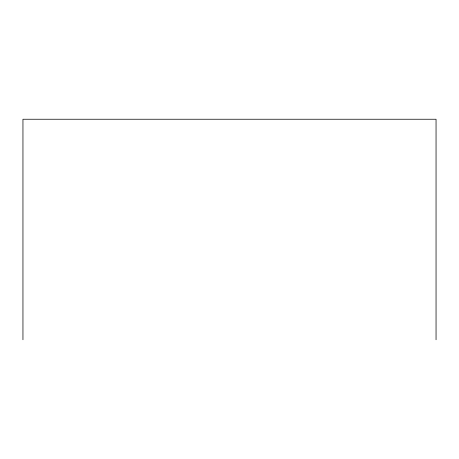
<?xml version="1.0" encoding="UTF-8"?>
<svg xmlns="http://www.w3.org/2000/svg" width="459" height="459" viewBox="0 0 459 459"><rect width="100%" height="100%" fill="white"/><g stroke="black" fill="none" stroke-linecap="round" stroke-linejoin="round"><path stroke-width="0.69" d="M436.05 339.758L436.05 119.242L22.95 119.242L22.95 339.758"/></g></svg>
